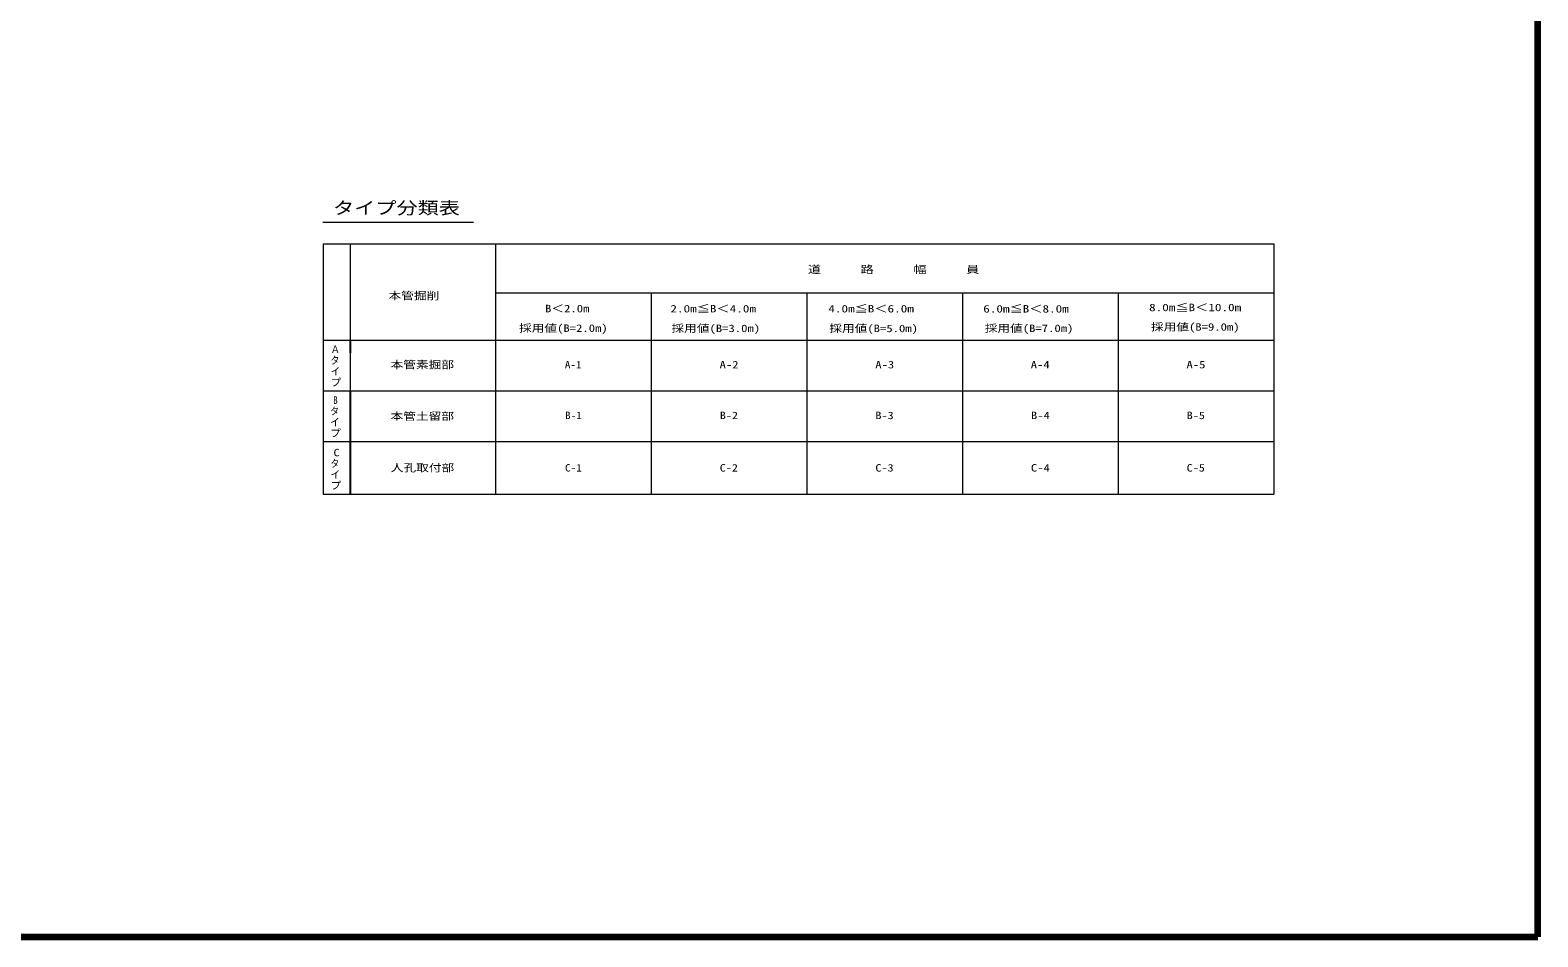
# Model space of a CAD drawing. Units: millimetres on the paper. Extents: x 20 to 821, y 20 to 574.
# Drawn here: x 375.4 to 821, y 20 to 288 of the extents above; entities that cross this region are included whole.
import ezdxf
from ezdxf.enums import TextEntityAlignment as Align

# ---------------------------------------------------------------- set-up
doc = ezdxf.new("R2010")
doc.units = ezdxf.units.MM
for name, color, linetype, lineweight in [('0_2', 7, 'Continuous', 25), ('R-枠', 7, 'Continuous', 140), ('中線', 7, 'Continuous', 18), ('寸法', 7, 'Continuous', 15), ('細線', 7, 'Continuous', 15)]:
    doc.layers.add(name, color=color, linetype=linetype, lineweight=lineweight)
doc.layers.add('文字', color=7, linetype='Continuous')
doc.styles.add('ＭＳ ゴシック', font='')
doc.styles.get('ＭＳ ゴシック').set_extended_font_data('MS Gothic')

msp = doc.modelspace()

# ---------------------------------------------------------------- linework, layer by layer
at = {"layer": '0_2'}
for p, q in [((469.951, 196.387), (469.951, 192.637)), ((469.951, 181.387), (469.951, 166.387)), ((469.951, 166.387), (469.951, 151.387)), ((469.951, 165.887), (469.951, 150.887)), ((469.951, 151.387), (469.951, 150.887))]:
    msp.add_line(p, q, dxfattribs=at)
at = {"layer": 'R-枠'}
for p, q in [((820.997, 19.989), (820.997, 573.989)), ((19.997, 19.989), (820.997, 19.989))]:
    msp.add_line(p, q, dxfattribs=at)
at = {"layer": '中線'}
for p, q in [((461.951, 224.838), (461.951, 150.887)), ((461.951, 224.838), (742.93, 224.838)), ((742.93, 224.838), (742.93, 150.887)), ((461.951, 150.887), (742.93, 150.887))]:
    msp.add_line(p, q, dxfattribs=at)
at = {"layer": '寸法'}
msp.add_line((461.884, 231.23), (506.444, 231.23), dxfattribs=at)
at = {"layer": '細線'}
for p, q in [((469.951, 224.838), (469.951, 150.887)), ((512.93, 224.838), (512.93, 150.887)), ((512.93, 210.387), (742.93, 210.387)), ((558.93, 210.387), (558.93, 150.887)), ((604.93, 210.387), (604.93, 150.887)), ((650.93, 210.387), (650.93, 150.887)), ((696.93, 210.387), (696.93, 150.887)), ((742.93, 210.387), (742.93, 150.887)), ((461.951, 196.387), (742.93, 196.387)), ((461.951, 181.387), (742.93, 181.387)), ((469.951, 181.387), (696.93, 181.387)), ((461.951, 166.387), (742.93, 166.387)), ((469.951, 150.887), (696.93, 150.887))]:
    msp.add_line(p, q, dxfattribs=at)

# ---------------------------------------------------------------- texts
at = {"layer": '文字', "style": 'ＭＳ ゴシック'}
for s, height, width, p in [('タイプ分類表', 3.666, 1.25, (464.893, 232.547)), ('道\u3000\u3000\u3000路\u3000\u3000\u3000幅\u3000\u3000\u3000員', 2.199, 1.3, (605.237, 215.534)), ('本管掘削', 2.199, 1.25, (481.305, 207.769)), ('B＜2.0m', 2.199, 1.25, (527.559, 203.979)), ('2.0m≦B＜4.0m', 2.199, 1.3, (564.61, 203.927)), ('4.0m≦B＜6.0m', 2.199, 1.3, (611.281, 203.923)), ('6.0m≦B＜8.0m', 2.199, 1.3, (657.068, 203.902)), ('8.0m≦B＜10.0m', 2.199, 1.3, (706.089, 204.302)), ('採用値(B=2.0m)', 2.199, 1.25, (519.867, 198.179)), ('採用値(B=3.0m)', 2.199, 1.25, (564.921, 198.126)), ('採用値(B=5.0m)', 2.199, 1.25, (611.577, 198.105)), ('採用値(B=7.0m)', 2.199, 1.25, (657.512, 198.136)), ('採用値(B=9.0m)', 2.199, 1.25, (706.645, 198.536)), ('タ', 2.199, 0.85, (464.169, 188.654)), ('Ａ', 2.199, 0.9, (464.169, 191.907)), ('イ', 2.199, 0.95, (464.169, 185.401)), ('本管素掘部', 2.199, 1.25, (481.9, 187.387)), ('A-1', 2.199, 1.1, (533.417, 187.387)), ('A-2', 2.199, 1.25, (579.143, 187.387)), ('A-3', 2.199, 1.25, (625.151, 187.387)), ('A-4', 2.199, 1.25, (671.105, 187.387)), ('A-5', 2.199, 1.25, (717.151, 187.387)), ('プ', 2.199, 1.05, (464.169, 182.148)), ('B ', 2.199, 0.9, (464.926, 176.907)), ('タ', 2.199, 0.85, (464.042, 173.654)), ('本管土留部', 2.199, 1.25, (481.9, 172.137)), ('B-1', 2.199, 1.1, (533.478, 172.387)), ('B-2', 2.199, 1.2, (579.204, 172.387)), ('B-3', 2.199, 1.2, (625.212, 172.387)), ('B-4', 2.199, 1.25, (671.166, 172.387)), ('B-5', 2.199, 1.2, (717.212, 172.387)), ('イ', 2.199, 0.95, (464.042, 170.401)), ('プ', 2.199, 1.05, (464.042, 167.148)), ('タ', 2.199, 0.85, (464.142, 158.154)), ('C', 2.199, 1.2, (465.026, 161.407)), ('イ', 2.199, 0.95, (464.142, 154.901)), ('人孔取付部', 2.199, 1.25, (481.953, 156.887)), ('C-1', 2.199, 1.1, (533.463, 156.887)), ('C-2', 2.199, 1.2, (579.189, 156.887)), ('C-3', 2.199, 1.2, (625.196, 156.887)), ('C-4', 2.199, 1.25, (671.151, 156.887)), ('C-5', 2.199, 1.2, (717.196, 156.887)), ('プ', 2.199, 1.05, (464.142, 151.648))]:
    msp.add_text(s, height=height, dxfattribs=dict(at, width=width)).set_placement(p, align=Align.BOTTOM_LEFT)

doc.saveas('drawing.dxf')
